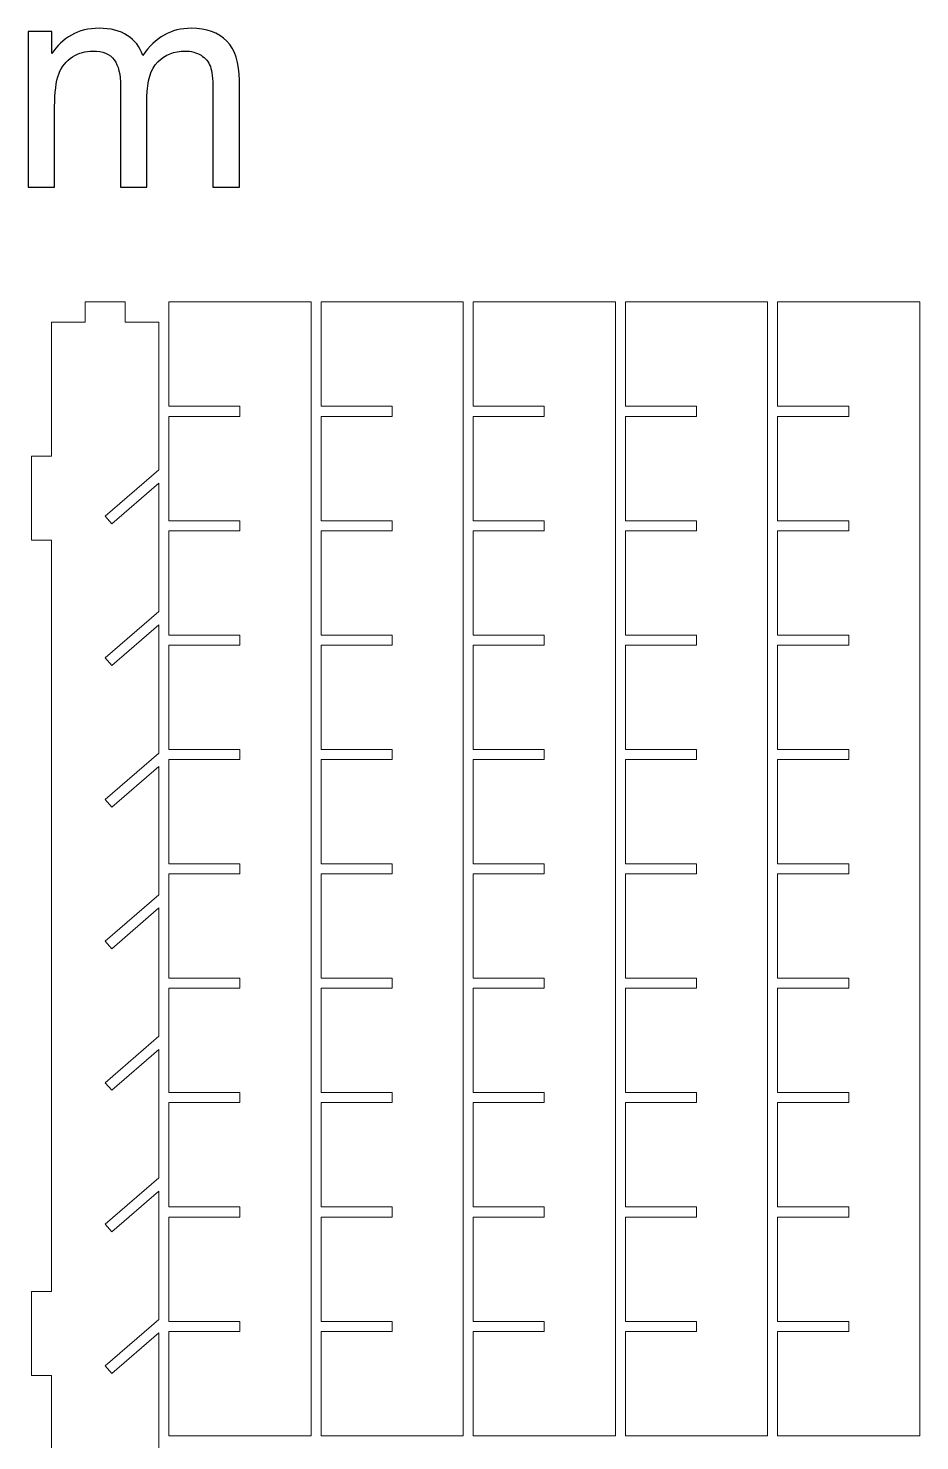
# Model space of a CAD drawing. Header units: millimetres. Extents: x -588 to 588, y -417 to 493.
# Drawn here: x 322 to 587.8, y -77.2 to 343.9 of the extents above; entities that cross this region are included whole.
import ezdxf

# ---------------------------------------------------------------- set-up
doc = ezdxf.new("R2010")
doc.units = ezdxf.units.MM
doc.header["$MEASUREMENT"] = 0
doc.layers.add('Camada 1', color=7, linetype='Continuous')

msp = doc.modelspace()

# ---------------------------------------------------------------- linework, layer by layer
at = {"layer": 'Camada 1', "color": 250}
msp.add_open_spline([(322.0455, 296.5329), (322.0455, 296.5329), (322.0455, 342.9332), (322.0455, 342.9332), (322.0455, 342.9332), (322.0455, 342.9332), (329.1084, 342.9332), (329.1084, 342.9332), (329.1084, 342.9332), (329.1084, 342.9332), (329.1084, 336.377), (329.1084, 336.377), (329.1084, 336.377), (330.5537, 338.6419), (332.4908, 340.4746), (334.9047, 341.8455), (334.9047, 341.8455), (337.3186, 343.2312), (340.0603, 343.9166), (343.1447, 343.9166), (343.1447, 343.9166), (346.5718, 343.9166), (349.388, 343.2014), (351.5784, 341.7859), (351.5784, 341.7859), (353.7688, 340.3554), (355.3184, 338.3736), (356.2125, 335.8107), (356.2125, 335.8107), (359.9078, 341.2196), (364.6909, 343.9166), (370.5915, 343.9166), (370.5915, 343.9166), (375.2107, 343.9166), (378.7719, 342.6501), (381.2454, 340.1021), (381.2454, 340.1021), (383.7338, 337.5541), (384.9854, 333.6353), (384.9854, 328.3456), (384.9854, 328.3456), (384.9854, 328.3456), (384.9854, 296.5329), (384.9854, 296.5329), (384.9854, 296.5329), (384.9854, 296.5329), (377.118, 296.5329), (377.118, 296.5329), (377.118, 296.5329), (377.118, 296.5329), (377.118, 325.738), (377.118, 325.738), (377.118, 325.738), (377.118, 328.8671), (376.8497, 331.132), (376.3431, 332.5177), (376.3431, 332.5177), (375.8365, 333.9035), (374.9127, 335.0061), (373.5567, 335.8555), (373.5567, 335.8555), (372.2157, 336.7048), (370.6362, 337.122), (368.8332, 337.122), (368.8332, 337.122), (365.5551, 337.122), (362.8432, 336.0343), (360.6826, 333.8737), (360.6826, 333.8737), (358.5221, 331.6982), (357.4492, 328.2264), (357.4492, 323.4582), (357.4492, 323.4582), (357.4492, 323.4582), (357.4492, 296.5329), (357.4492, 296.5329), (357.4492, 296.5329), (357.4492, 296.5329), (349.5817, 296.5329), (349.5817, 296.5329), (349.5817, 296.5329), (349.5817, 296.5329), (349.5817, 326.6469), (349.5817, 326.6469), (349.5817, 326.6469), (349.5817, 330.1336), (348.941, 332.7561), (347.6596, 334.4995), (347.6596, 334.4995), (346.3781, 336.2429), (344.2771, 337.122), (341.3715, 337.122), (341.3715, 337.122), (339.1662, 337.122), (337.1249, 336.5409), (335.2474, 335.3786), (335.2474, 335.3786), (333.3699, 334.2164), (332.014, 332.5177), (331.1647, 330.2677), (331.1647, 330.2677), (330.3302, 328.0327), (329.913, 324.7992), (329.913, 320.5824), (329.913, 320.5824), (329.913, 320.5824), (329.913, 296.5329), (329.913, 296.5329), (329.913, 296.5329), (329.913, 296.5329), (322.0455, 296.5329), (322.0455, 296.5329)], degree=3, knots=[0, 0, 0, 0, 0.03448276, 0.03448276, 0.03448276, 0.03448276, 0.06896552, 0.06896552, 0.06896552, 0.06896552, 0.10344828, 0.10344828, 0.10344828, 0.10344828, 0.13793103, 0.13793103, 0.13793103, 0.13793103, 0.17241379, 0.17241379, 0.17241379, 0.17241379, 0.20689655, 0.20689655, 0.20689655, 0.20689655, 0.24137931, 0.24137931, 0.24137931, 0.24137931, 0.27586207, 0.27586207, 0.27586207, 0.27586207, 0.31034483, 0.31034483, 0.31034483, 0.31034483, 0.34482759, 0.34482759, 0.34482759, 0.34482759, 0.37931034, 0.37931034, 0.37931034, 0.37931034, 0.4137931, 0.4137931, 0.4137931, 0.4137931, 0.44827586, 0.44827586, 0.44827586, 0.44827586, 0.48275862, 0.48275862, 0.48275862, 0.48275862, 0.51724138, 0.51724138, 0.51724138, 0.51724138, 0.55172414, 0.55172414, 0.55172414, 0.55172414, 0.5862069, 0.5862069, 0.5862069, 0.5862069, 0.62068966, 0.62068966, 0.62068966, 0.62068966, 0.65517241, 0.65517241, 0.65517241, 0.65517241, 0.68965517, 0.68965517, 0.68965517, 0.68965517, 0.72413793, 0.72413793, 0.72413793, 0.72413793, 0.75862069, 0.75862069, 0.75862069, 0.75862069, 0.79310345, 0.79310345, 0.79310345, 0.79310345, 0.82758621, 0.82758621, 0.82758621, 0.82758621, 0.86206897, 0.86206897, 0.86206897, 0.86206897, 0.89655172, 0.89655172, 0.89655172, 0.89655172, 0.93103448, 0.93103448, 0.93103448, 0.93103448, 1, 1, 1, 1], dxfattribs=at)
at = {"layer": 'Camada 1', "color": 250, "lineweight": 20}
for points, knots in [([(360.9846, -312.6941), (360.9846, -312.6941), (360.9846, -171.6936), (360.9846, -171.6936), (360.9846, -171.6936), (360.9846, -171.6936), (346.9663, -183.8282), (346.9663, -183.8282), (346.9663, -183.8282), (346.9663, -183.8282), (345.0029, -181.56), (345.0029, -181.56), (345.0029, -181.56), (345.0029, -181.56), (360.9846, -167.7257), (360.9846, -167.7257), (360.9846, -167.7257), (360.9846, -167.7257), (360.9846, -129.4714), (360.9846, -129.4714), (360.9846, -129.4714), (360.9846, -129.4714), (346.9663, -141.606), (346.9663, -141.606), (346.9663, -141.606), (346.9663, -141.606), (345.0029, -139.3378), (345.0029, -139.3378), (345.0029, -139.3378), (345.0029, -139.3378), (360.9846, -125.5035), (360.9846, -125.5035), (360.9846, -125.5035), (360.9846, -125.5035), (360.9846, -87.2491), (360.9846, -87.2491), (360.9846, -87.2491), (360.9846, -87.2491), (346.9663, -99.3838), (346.9663, -99.3838), (346.9663, -99.3838), (346.9663, -99.3838), (345.0029, -97.1155), (345.0029, -97.1155), (345.0029, -97.1155), (345.0029, -97.1155), (360.9846, -83.2813), (360.9846, -83.2813), (360.9846, -83.2813), (360.9846, -83.2813), (360.9846, -45.0269), (360.9846, -45.0269), (360.9846, -45.0269), (360.9846, -45.0269), (346.9663, -57.1615), (346.9663, -57.1615), (346.9663, -57.1615), (346.9663, -57.1615), (345.0029, -54.8933), (345.0029, -54.8933), (345.0029, -54.8933), (345.0029, -54.8933), (360.9846, -41.0591), (360.9846, -41.0591), (360.9846, -41.0591), (360.9846, -41.0591), (360.9846, -2.8047), (360.9846, -2.8047), (360.9846, -2.8047), (360.9846, -2.8047), (346.9663, -14.9393), (346.9663, -14.9393), (346.9663, -14.9393), (346.9663, -14.9393), (345.0029, -12.6711), (345.0029, -12.6711), (345.0029, -12.6711), (345.0029, -12.6711), (360.9846, 1.1631), (360.9846, 1.1631), (360.9846, 1.1631), (360.9846, 1.1631), (360.9846, 39.4175), (360.9846, 39.4175), (360.9846, 39.4175), (360.9846, 39.4175), (346.9663, 27.2829), (346.9663, 27.2829), (346.9663, 27.2829), (346.9663, 27.2829), (345.0029, 29.5511), (345.0029, 29.5511), (345.0029, 29.5511), (345.0029, 29.5511), (360.9846, 43.3854), (360.9846, 43.3854), (360.9846, 43.3854), (360.9846, 43.3854), (360.9846, 81.6397), (360.9846, 81.6397), (360.9846, 81.6397), (360.9846, 81.6397), (346.9663, 69.5051), (346.9663, 69.5051), (346.9663, 69.5051), (346.9663, 69.5051), (345.0029, 71.7733), (345.0029, 71.7733), (345.0029, 71.7733), (345.0029, 71.7733), (360.9846, 85.6076), (360.9846, 85.6076), (360.9846, 85.6076), (360.9846, 85.6076), (360.9846, 123.862), (360.9846, 123.862), (360.9846, 123.862), (360.9846, 123.862), (346.9663, 111.7273), (346.9663, 111.7273), (346.9663, 111.7273), (346.9663, 111.7273), (345.0029, 113.9956), (345.0029, 113.9956), (345.0029, 113.9956), (345.0029, 113.9956), (360.9846, 127.8298), (360.9846, 127.8298), (360.9846, 127.8298), (360.9846, 127.8298), (360.9846, 166.0842), (360.9846, 166.0842), (360.9846, 166.0842), (360.9846, 166.0842), (346.9663, 153.9496), (346.9663, 153.9496), (346.9663, 153.9496), (346.9663, 153.9496), (345.0029, 156.2178), (345.0029, 156.2178), (345.0029, 156.2178), (345.0029, 156.2178), (360.9846, 170.052), (360.9846, 170.052), (360.9846, 170.052), (360.9846, 170.052), (360.9846, 208.3064), (360.9846, 208.3064), (360.9846, 208.3064), (360.9846, 208.3064), (346.9663, 196.1718), (346.9663, 196.1718), (346.9663, 196.1718), (346.9663, 196.1718), (345.0029, 198.44), (345.0029, 198.44), (345.0029, 198.44), (345.0029, 198.44), (360.9846, 212.2743), (360.9846, 212.2743), (360.9846, 212.2743), (360.9846, 212.2743), (360.9846, 256.3059), (360.9846, 256.3059), (360.9846, 256.3059), (360.9846, 256.3059), (350.9846, 256.3059), (350.9846, 256.3059), (350.9846, 256.3059), (350.9846, 256.3059), (350.9846, 262.3059), (350.9846, 262.3059), (350.9846, 262.3059), (350.9846, 262.3059), (338.9846, 262.3059), (338.9846, 262.3059), (338.9846, 262.3059), (338.9846, 262.3059), (338.9846, 256.3059), (338.9846, 256.3059), (338.9846, 256.3059), (338.9846, 256.3059), (328.9846, 256.3059), (328.9846, 256.3059), (328.9846, 256.3059), (328.9846, 256.3059), (328.9846, 216.3059), (328.9846, 216.3059), (328.9846, 216.3059), (328.9846, 216.3059), (322.9846, 216.3059), (322.9846, 216.3059), (322.9846, 216.3059), (322.9846, 216.3059), (322.9846, 191.3059), (322.9846, 191.3059), (322.9846, 191.3059), (322.9846, 191.3059), (328.9846, 191.3059), (328.9846, 191.3059), (328.9846, 191.3059), (328.9846, 191.3059), (328.9846, -32.6941), (328.9846, -32.6941), (328.9846, -32.6941), (328.9846, -32.6941), (322.9846, -32.6941), (322.9846, -32.6941), (322.9846, -32.6941), (322.9846, -32.6941), (322.9846, -57.6941), (322.9846, -57.6941), (322.9846, -57.6941), (322.9846, -57.6941), (328.9846, -57.6941), (328.9846, -57.6941), (328.9846, -57.6941), (328.9846, -57.6941), (328.9846, -281.6941), (328.9846, -281.6941), (328.9846, -281.6941), (328.9846, -281.6941), (322.9846, -281.6941), (322.9846, -281.6941), (322.9846, -281.6941), (322.9846, -281.6941), (322.9846, -306.6941), (322.9846, -306.6941), (322.9846, -306.6941), (322.9846, -306.6941), (328.9846, -306.6941), (328.9846, -306.6941), (328.9846, -306.6941), (328.9846, -306.6941), (328.9846, -346.6941), (328.9846, -346.6941), (328.9846, -346.6941), (328.9846, -346.6941), (338.9846, -346.6941), (338.9846, -346.6941), (338.9846, -346.6941), (338.9846, -346.6941), (338.9846, -352.6941), (338.9846, -352.6941), (338.9846, -352.6941), (338.9846, -352.6941), (350.9846, -352.6941), (350.9846, -352.6941), (350.9846, -352.6941), (350.9846, -352.6941), (350.9846, -346.6941), (350.9846, -346.6941), (350.9846, -346.6941), (350.9846, -346.6941), (362.9846, -346.6941), (362.9846, -346.6941), (362.9846, -346.6941), (362.9846, -346.6941), (362.9846, -312.6941), (362.9846, -312.6941), (362.9846, -312.6941), (362.9846, -312.6941), (360.9846, -312.6941), (360.9846, -312.6941)], [0, 0, 0, 0, 0.01492537, 0.01492537, 0.01492537, 0.01492537, 0.02985075, 0.02985075, 0.02985075, 0.02985075, 0.04477612, 0.04477612, 0.04477612, 0.04477612, 0.05970149, 0.05970149, 0.05970149, 0.05970149, 0.07462687, 0.07462687, 0.07462687, 0.07462687, 0.08955224, 0.08955224, 0.08955224, 0.08955224, 0.10447761, 0.10447761, 0.10447761, 0.10447761, 0.11940299, 0.11940299, 0.11940299, 0.11940299, 0.13432836, 0.13432836, 0.13432836, 0.13432836, 0.14925373, 0.14925373, 0.14925373, 0.14925373, 0.1641791, 0.1641791, 0.1641791, 0.1641791, 0.17910448, 0.17910448, 0.17910448, 0.17910448, 0.19402985, 0.19402985, 0.19402985, 0.19402985, 0.20895522, 0.20895522, 0.20895522, 0.20895522, 0.2238806, 0.2238806, 0.2238806, 0.2238806, 0.23880597, 0.23880597, 0.23880597, 0.23880597, 0.25373134, 0.25373134, 0.25373134, 0.25373134, 0.26865672, 0.26865672, 0.26865672, 0.26865672, 0.28358209, 0.28358209, 0.28358209, 0.28358209, 0.29850746, 0.29850746, 0.29850746, 0.29850746, 0.31343284, 0.31343284, 0.31343284, 0.31343284, 0.32835821, 0.32835821, 0.32835821, 0.32835821, 0.34328358, 0.34328358, 0.34328358, 0.34328358, 0.35820896, 0.35820896, 0.35820896, 0.35820896, 0.37313433, 0.37313433, 0.37313433, 0.37313433, 0.3880597, 0.3880597, 0.3880597, 0.3880597, 0.40298507, 0.40298507, 0.40298507, 0.40298507, 0.41791045, 0.41791045, 0.41791045, 0.41791045, 0.43283582, 0.43283582, 0.43283582, 0.43283582, 0.44776119, 0.44776119, 0.44776119, 0.44776119, 0.46268657, 0.46268657, 0.46268657, 0.46268657, 0.47761194, 0.47761194, 0.47761194, 0.47761194, 0.49253731, 0.49253731, 0.49253731, 0.49253731, 0.50746269, 0.50746269, 0.50746269, 0.50746269, 0.52238806, 0.52238806, 0.52238806, 0.52238806, 0.53731343, 0.53731343, 0.53731343, 0.53731343, 0.55223881, 0.55223881, 0.55223881, 0.55223881, 0.56716418, 0.56716418, 0.56716418, 0.56716418, 0.58208955, 0.58208955, 0.58208955, 0.58208955, 0.59701493, 0.59701493, 0.59701493, 0.59701493, 0.6119403, 0.6119403, 0.6119403, 0.6119403, 0.62686567, 0.62686567, 0.62686567, 0.62686567, 0.64179104, 0.64179104, 0.64179104, 0.64179104, 0.65671642, 0.65671642, 0.65671642, 0.65671642, 0.67164179, 0.67164179, 0.67164179, 0.67164179, 0.68656716, 0.68656716, 0.68656716, 0.68656716, 0.70149254, 0.70149254, 0.70149254, 0.70149254, 0.71641791, 0.71641791, 0.71641791, 0.71641791, 0.73134328, 0.73134328, 0.73134328, 0.73134328, 0.74626866, 0.74626866, 0.74626866, 0.74626866, 0.76119403, 0.76119403, 0.76119403, 0.76119403, 0.7761194, 0.7761194, 0.7761194, 0.7761194, 0.79104478, 0.79104478, 0.79104478, 0.79104478, 0.80597015, 0.80597015, 0.80597015, 0.80597015, 0.82089552, 0.82089552, 0.82089552, 0.82089552, 0.8358209, 0.8358209, 0.8358209, 0.8358209, 0.85074627, 0.85074627, 0.85074627, 0.85074627, 0.86567164, 0.86567164, 0.86567164, 0.86567164, 0.88059701, 0.88059701, 0.88059701, 0.88059701, 0.89552239, 0.89552239, 0.89552239, 0.89552239, 0.91044776, 0.91044776, 0.91044776, 0.91044776, 0.92537313, 0.92537313, 0.92537313, 0.92537313, 0.94029851, 0.94029851, 0.94029851, 0.94029851, 0.95522388, 0.95522388, 0.95522388, 0.95522388, 0.97014925, 0.97014925, 0.97014925, 0.97014925, 1, 1, 1, 1]), ([(363.9846, 57.7059), (363.9846, 57.7059), (363.9846, 26.606), (363.9846, 26.606), (363.9846, 26.606), (363.9846, 26.606), (385.1706, 26.6059), (385.1706, 26.6059), (385.1706, 26.6059), (385.1706, 26.6059), (385.1706, 23.6059), (385.1706, 23.6059), (385.1706, 23.6059), (385.1706, 23.6059), (363.9845, 23.6059), (363.9845, 23.6059), (363.9845, 23.6059), (363.9845, 23.6059), (363.9845, -7.4941), (363.9845, -7.4941), (363.9845, -7.4941), (363.9845, -7.4941), (385.1706, -7.4941), (385.1706, -7.4941), (385.1706, -7.4941), (385.1706, -7.4941), (385.1706, -10.4941), (385.1706, -10.4941), (385.1706, -10.4941), (385.1706, -10.4941), (363.9846, -10.4941), (363.9846, -10.4941), (363.9846, -10.4941), (363.9846, -10.4941), (363.9846, -41.5941), (363.9846, -41.5941), (363.9846, -41.5941), (363.9846, -41.5941), (385.1706, -41.5941), (385.1706, -41.5941), (385.1706, -41.5941), (385.1706, -41.5941), (385.1705, -44.5941), (385.1705, -44.5941), (385.1705, -44.5941), (385.1705, -44.5941), (363.9845, -44.594), (363.9845, -44.594), (363.9845, -44.594), (363.9845, -44.594), (363.9845, -75.694), (363.9845, -75.694), (363.9845, -75.694), (363.9845, -75.694), (406.3566, -75.6941), (406.3566, -75.6941), (406.3566, -75.6941), (406.3566, -75.6941), (406.3566, 262.3059), (406.3566, 262.3059), (406.3566, 262.3059), (406.3566, 262.3059), (363.9846, 262.3059), (363.9846, 262.3059), (363.9846, 262.3059), (363.9846, 262.3059), (363.9846, 231.2059), (363.9846, 231.2059), (363.9846, 231.2059), (363.9846, 231.2059), (385.1706, 231.2059), (385.1706, 231.2059), (385.1706, 231.2059), (385.1706, 231.2059), (385.1706, 228.2059), (385.1706, 228.2059), (385.1706, 228.2059), (385.1706, 228.2059), (363.9846, 228.2059), (363.9846, 228.2059), (363.9846, 228.2059), (363.9846, 228.2059), (363.9846, 197.1059), (363.9846, 197.1059), (363.9846, 197.1059), (363.9846, 197.1059), (385.1706, 197.1059), (385.1706, 197.1059), (385.1706, 197.1059), (385.1706, 197.1059), (385.1706, 194.1059), (385.1706, 194.1059), (385.1706, 194.1059), (385.1706, 194.1059), (363.9846, 194.1059), (363.9846, 194.1059), (363.9846, 194.1059), (363.9846, 194.1059), (363.9846, 163.0059), (363.9846, 163.0059), (363.9846, 163.0059), (363.9846, 163.0059), (385.1706, 163.0059), (385.1706, 163.0059), (385.1706, 163.0059), (385.1706, 163.0059), (385.1706, 160.006), (385.1706, 160.006), (385.1706, 160.006), (385.1706, 160.006), (363.9845, 160.006), (363.9845, 160.006), (363.9845, 160.006), (363.9845, 160.006), (363.9846, 128.9059), (363.9846, 128.9059), (363.9846, 128.9059), (363.9846, 128.9059), (385.1706, 128.906), (385.1706, 128.906), (385.1706, 128.906), (385.1706, 128.906), (385.1706, 125.9059), (385.1706, 125.9059), (385.1706, 125.9059), (385.1706, 125.9059), (363.9845, 125.9059), (363.9845, 125.9059), (363.9845, 125.9059), (363.9845, 125.9059), (363.9845, 94.8059), (363.9845, 94.8059), (363.9845, 94.8059), (363.9845, 94.8059), (385.1706, 94.8059), (385.1706, 94.8059), (385.1706, 94.8059), (385.1706, 94.8059), (385.1706, 91.806), (385.1706, 91.806), (385.1706, 91.806), (385.1706, 91.806), (363.9845, 91.806), (363.9845, 91.806), (363.9845, 91.806), (363.9845, 91.806), (363.9845, 60.706), (363.9845, 60.706), (363.9845, 60.706), (363.9845, 60.706), (385.1706, 60.706), (385.1706, 60.706), (385.1706, 60.706), (385.1706, 60.706), (385.1706, 57.7059), (385.1706, 57.7059), (385.1706, 57.7059), (385.1706, 57.7059), (363.9846, 57.7059), (363.9846, 57.7059)], [0, 0, 0, 0, 0.02439024, 0.02439024, 0.02439024, 0.02439024, 0.04878049, 0.04878049, 0.04878049, 0.04878049, 0.07317073, 0.07317073, 0.07317073, 0.07317073, 0.09756098, 0.09756098, 0.09756098, 0.09756098, 0.12195122, 0.12195122, 0.12195122, 0.12195122, 0.14634146, 0.14634146, 0.14634146, 0.14634146, 0.17073171, 0.17073171, 0.17073171, 0.17073171, 0.19512195, 0.19512195, 0.19512195, 0.19512195, 0.2195122, 0.2195122, 0.2195122, 0.2195122, 0.24390244, 0.24390244, 0.24390244, 0.24390244, 0.26829268, 0.26829268, 0.26829268, 0.26829268, 0.29268293, 0.29268293, 0.29268293, 0.29268293, 0.31707317, 0.31707317, 0.31707317, 0.31707317, 0.34146341, 0.34146341, 0.34146341, 0.34146341, 0.36585366, 0.36585366, 0.36585366, 0.36585366, 0.3902439, 0.3902439, 0.3902439, 0.3902439, 0.41463415, 0.41463415, 0.41463415, 0.41463415, 0.43902439, 0.43902439, 0.43902439, 0.43902439, 0.46341463, 0.46341463, 0.46341463, 0.46341463, 0.48780488, 0.48780488, 0.48780488, 0.48780488, 0.51219512, 0.51219512, 0.51219512, 0.51219512, 0.53658537, 0.53658537, 0.53658537, 0.53658537, 0.56097561, 0.56097561, 0.56097561, 0.56097561, 0.58536585, 0.58536585, 0.58536585, 0.58536585, 0.6097561, 0.6097561, 0.6097561, 0.6097561, 0.63414634, 0.63414634, 0.63414634, 0.63414634, 0.65853659, 0.65853659, 0.65853659, 0.65853659, 0.68292683, 0.68292683, 0.68292683, 0.68292683, 0.70731707, 0.70731707, 0.70731707, 0.70731707, 0.73170732, 0.73170732, 0.73170732, 0.73170732, 0.75609756, 0.75609756, 0.75609756, 0.75609756, 0.7804878, 0.7804878, 0.7804878, 0.7804878, 0.80487805, 0.80487805, 0.80487805, 0.80487805, 0.82926829, 0.82926829, 0.82926829, 0.82926829, 0.85365854, 0.85365854, 0.85365854, 0.85365854, 0.87804878, 0.87804878, 0.87804878, 0.87804878, 0.90243902, 0.90243902, 0.90243902, 0.90243902, 0.92682927, 0.92682927, 0.92682927, 0.92682927, 0.95121951, 0.95121951, 0.95121951, 0.95121951, 1, 1, 1, 1]), ([(409.3566, 57.7059), (409.3566, 57.7059), (409.3566, 26.606), (409.3566, 26.606), (409.3566, 26.606), (409.3566, 26.606), (430.5426, 26.6059), (430.5426, 26.6059), (430.5426, 26.6059), (430.5426, 26.6059), (430.5426, 23.6059), (430.5426, 23.6059), (430.5426, 23.6059), (430.5426, 23.6059), (409.3565, 23.6059), (409.3565, 23.6059), (409.3565, 23.6059), (409.3565, 23.6059), (409.3565, -7.4941), (409.3565, -7.4941), (409.3565, -7.4941), (409.3565, -7.4941), (430.5426, -7.4941), (430.5426, -7.4941), (430.5426, -7.4941), (430.5426, -7.4941), (430.5426, -10.4941), (430.5426, -10.4941), (430.5426, -10.4941), (430.5426, -10.4941), (409.3566, -10.4941), (409.3566, -10.4941), (409.3566, -10.4941), (409.3566, -10.4941), (409.3566, -41.5941), (409.3566, -41.5941), (409.3566, -41.5941), (409.3566, -41.5941), (430.5426, -41.5941), (430.5426, -41.5941), (430.5426, -41.5941), (430.5426, -41.5941), (430.5425, -44.5941), (430.5425, -44.5941), (430.5425, -44.5941), (430.5425, -44.5941), (409.3565, -44.594), (409.3565, -44.594), (409.3565, -44.594), (409.3565, -44.594), (409.3565, -75.694), (409.3565, -75.694), (409.3565, -75.694), (409.3565, -75.694), (451.7286, -75.6941), (451.7286, -75.6941), (451.7286, -75.6941), (451.7286, -75.6941), (451.7286, 262.3059), (451.7286, 262.3059), (451.7286, 262.3059), (451.7286, 262.3059), (409.3566, 262.3059), (409.3566, 262.3059), (409.3566, 262.3059), (409.3566, 262.3059), (409.3566, 231.2059), (409.3566, 231.2059), (409.3566, 231.2059), (409.3566, 231.2059), (430.5426, 231.2059), (430.5426, 231.2059), (430.5426, 231.2059), (430.5426, 231.2059), (430.5426, 228.2059), (430.5426, 228.2059), (430.5426, 228.2059), (430.5426, 228.2059), (409.3566, 228.2059), (409.3566, 228.2059), (409.3566, 228.2059), (409.3566, 228.2059), (409.3566, 197.1059), (409.3566, 197.1059), (409.3566, 197.1059), (409.3566, 197.1059), (430.5426, 197.1059), (430.5426, 197.1059), (430.5426, 197.1059), (430.5426, 197.1059), (430.5426, 194.1059), (430.5426, 194.1059), (430.5426, 194.1059), (430.5426, 194.1059), (409.3566, 194.1059), (409.3566, 194.1059), (409.3566, 194.1059), (409.3566, 194.1059), (409.3566, 163.0059), (409.3566, 163.0059), (409.3566, 163.0059), (409.3566, 163.0059), (430.5426, 163.0059), (430.5426, 163.0059), (430.5426, 163.0059), (430.5426, 163.0059), (430.5426, 160.006), (430.5426, 160.006), (430.5426, 160.006), (430.5426, 160.006), (409.3565, 160.006), (409.3565, 160.006), (409.3565, 160.006), (409.3565, 160.006), (409.3566, 128.9059), (409.3566, 128.9059), (409.3566, 128.9059), (409.3566, 128.9059), (430.5426, 128.906), (430.5426, 128.906), (430.5426, 128.906), (430.5426, 128.906), (430.5426, 125.9059), (430.5426, 125.9059), (430.5426, 125.9059), (430.5426, 125.9059), (409.3565, 125.9059), (409.3565, 125.9059), (409.3565, 125.9059), (409.3565, 125.9059), (409.3565, 94.8059), (409.3565, 94.8059), (409.3565, 94.8059), (409.3565, 94.8059), (430.5426, 94.8059), (430.5426, 94.8059), (430.5426, 94.8059), (430.5426, 94.8059), (430.5426, 91.806), (430.5426, 91.806), (430.5426, 91.806), (430.5426, 91.806), (409.3565, 91.806), (409.3565, 91.806), (409.3565, 91.806), (409.3565, 91.806), (409.3565, 60.706), (409.3565, 60.706), (409.3565, 60.706), (409.3565, 60.706), (430.5426, 60.706), (430.5426, 60.706), (430.5426, 60.706), (430.5426, 60.706), (430.5426, 57.7059), (430.5426, 57.7059), (430.5426, 57.7059), (430.5426, 57.7059), (409.3566, 57.7059), (409.3566, 57.7059)], [0, 0, 0, 0, 0.02439024, 0.02439024, 0.02439024, 0.02439024, 0.04878049, 0.04878049, 0.04878049, 0.04878049, 0.07317073, 0.07317073, 0.07317073, 0.07317073, 0.09756098, 0.09756098, 0.09756098, 0.09756098, 0.12195122, 0.12195122, 0.12195122, 0.12195122, 0.14634146, 0.14634146, 0.14634146, 0.14634146, 0.17073171, 0.17073171, 0.17073171, 0.17073171, 0.19512195, 0.19512195, 0.19512195, 0.19512195, 0.2195122, 0.2195122, 0.2195122, 0.2195122, 0.24390244, 0.24390244, 0.24390244, 0.24390244, 0.26829268, 0.26829268, 0.26829268, 0.26829268, 0.29268293, 0.29268293, 0.29268293, 0.29268293, 0.31707317, 0.31707317, 0.31707317, 0.31707317, 0.34146341, 0.34146341, 0.34146341, 0.34146341, 0.36585366, 0.36585366, 0.36585366, 0.36585366, 0.3902439, 0.3902439, 0.3902439, 0.3902439, 0.41463415, 0.41463415, 0.41463415, 0.41463415, 0.43902439, 0.43902439, 0.43902439, 0.43902439, 0.46341463, 0.46341463, 0.46341463, 0.46341463, 0.48780488, 0.48780488, 0.48780488, 0.48780488, 0.51219512, 0.51219512, 0.51219512, 0.51219512, 0.53658537, 0.53658537, 0.53658537, 0.53658537, 0.56097561, 0.56097561, 0.56097561, 0.56097561, 0.58536585, 0.58536585, 0.58536585, 0.58536585, 0.6097561, 0.6097561, 0.6097561, 0.6097561, 0.63414634, 0.63414634, 0.63414634, 0.63414634, 0.65853659, 0.65853659, 0.65853659, 0.65853659, 0.68292683, 0.68292683, 0.68292683, 0.68292683, 0.70731707, 0.70731707, 0.70731707, 0.70731707, 0.73170732, 0.73170732, 0.73170732, 0.73170732, 0.75609756, 0.75609756, 0.75609756, 0.75609756, 0.7804878, 0.7804878, 0.7804878, 0.7804878, 0.80487805, 0.80487805, 0.80487805, 0.80487805, 0.82926829, 0.82926829, 0.82926829, 0.82926829, 0.85365854, 0.85365854, 0.85365854, 0.85365854, 0.87804878, 0.87804878, 0.87804878, 0.87804878, 0.90243902, 0.90243902, 0.90243902, 0.90243902, 0.92682927, 0.92682927, 0.92682927, 0.92682927, 0.95121951, 0.95121951, 0.95121951, 0.95121951, 1, 1, 1, 1]), ([(454.7286, 57.7059), (454.7286, 57.7059), (454.7286, 26.606), (454.7286, 26.606), (454.7286, 26.606), (454.7286, 26.606), (475.9146, 26.6059), (475.9146, 26.6059), (475.9146, 26.6059), (475.9146, 26.6059), (475.9146, 23.6059), (475.9146, 23.6059), (475.9146, 23.6059), (475.9146, 23.6059), (454.7285, 23.6059), (454.7285, 23.6059), (454.7285, 23.6059), (454.7285, 23.6059), (454.7285, -7.4941), (454.7285, -7.4941), (454.7285, -7.4941), (454.7285, -7.4941), (475.9146, -7.4941), (475.9146, -7.4941), (475.9146, -7.4941), (475.9146, -7.4941), (475.9146, -10.4941), (475.9146, -10.4941), (475.9146, -10.4941), (475.9146, -10.4941), (454.7286, -10.4941), (454.7286, -10.4941), (454.7286, -10.4941), (454.7286, -10.4941), (454.7286, -41.5941), (454.7286, -41.5941), (454.7286, -41.5941), (454.7286, -41.5941), (475.9146, -41.5941), (475.9146, -41.5941), (475.9146, -41.5941), (475.9146, -41.5941), (475.9145, -44.5941), (475.9145, -44.5941), (475.9145, -44.5941), (475.9145, -44.5941), (454.7285, -44.594), (454.7285, -44.594), (454.7285, -44.594), (454.7285, -44.594), (454.7285, -75.694), (454.7285, -75.694), (454.7285, -75.694), (454.7285, -75.694), (497.1006, -75.6941), (497.1006, -75.6941), (497.1006, -75.6941), (497.1006, -75.6941), (497.1006, 262.3059), (497.1006, 262.3059), (497.1006, 262.3059), (497.1006, 262.3059), (454.7286, 262.3059), (454.7286, 262.3059), (454.7286, 262.3059), (454.7286, 262.3059), (454.7286, 231.2059), (454.7286, 231.2059), (454.7286, 231.2059), (454.7286, 231.2059), (475.9146, 231.2059), (475.9146, 231.2059), (475.9146, 231.2059), (475.9146, 231.2059), (475.9146, 228.2059), (475.9146, 228.2059), (475.9146, 228.2059), (475.9146, 228.2059), (454.7286, 228.2059), (454.7286, 228.2059), (454.7286, 228.2059), (454.7286, 228.2059), (454.7286, 197.1059), (454.7286, 197.1059), (454.7286, 197.1059), (454.7286, 197.1059), (475.9146, 197.1059), (475.9146, 197.1059), (475.9146, 197.1059), (475.9146, 197.1059), (475.9146, 194.1059), (475.9146, 194.1059), (475.9146, 194.1059), (475.9146, 194.1059), (454.7286, 194.1059), (454.7286, 194.1059), (454.7286, 194.1059), (454.7286, 194.1059), (454.7286, 163.0059), (454.7286, 163.0059), (454.7286, 163.0059), (454.7286, 163.0059), (475.9146, 163.0059), (475.9146, 163.0059), (475.9146, 163.0059), (475.9146, 163.0059), (475.9146, 160.006), (475.9146, 160.006), (475.9146, 160.006), (475.9146, 160.006), (454.7285, 160.006), (454.7285, 160.006), (454.7285, 160.006), (454.7285, 160.006), (454.7286, 128.9059), (454.7286, 128.9059), (454.7286, 128.9059), (454.7286, 128.9059), (475.9146, 128.906), (475.9146, 128.906), (475.9146, 128.906), (475.9146, 128.906), (475.9146, 125.9059), (475.9146, 125.9059), (475.9146, 125.9059), (475.9146, 125.9059), (454.7285, 125.9059), (454.7285, 125.9059), (454.7285, 125.9059), (454.7285, 125.9059), (454.7285, 94.8059), (454.7285, 94.8059), (454.7285, 94.8059), (454.7285, 94.8059), (475.9146, 94.8059), (475.9146, 94.8059), (475.9146, 94.8059), (475.9146, 94.8059), (475.9146, 91.806), (475.9146, 91.806), (475.9146, 91.806), (475.9146, 91.806), (454.7285, 91.806), (454.7285, 91.806), (454.7285, 91.806), (454.7285, 91.806), (454.7285, 60.706), (454.7285, 60.706), (454.7285, 60.706), (454.7285, 60.706), (475.9146, 60.706), (475.9146, 60.706), (475.9146, 60.706), (475.9146, 60.706), (475.9146, 57.7059), (475.9146, 57.7059), (475.9146, 57.7059), (475.9146, 57.7059), (454.7286, 57.7059), (454.7286, 57.7059)], [0, 0, 0, 0, 0.02439024, 0.02439024, 0.02439024, 0.02439024, 0.04878049, 0.04878049, 0.04878049, 0.04878049, 0.07317073, 0.07317073, 0.07317073, 0.07317073, 0.09756098, 0.09756098, 0.09756098, 0.09756098, 0.12195122, 0.12195122, 0.12195122, 0.12195122, 0.14634146, 0.14634146, 0.14634146, 0.14634146, 0.17073171, 0.17073171, 0.17073171, 0.17073171, 0.19512195, 0.19512195, 0.19512195, 0.19512195, 0.2195122, 0.2195122, 0.2195122, 0.2195122, 0.24390244, 0.24390244, 0.24390244, 0.24390244, 0.26829268, 0.26829268, 0.26829268, 0.26829268, 0.29268293, 0.29268293, 0.29268293, 0.29268293, 0.31707317, 0.31707317, 0.31707317, 0.31707317, 0.34146341, 0.34146341, 0.34146341, 0.34146341, 0.36585366, 0.36585366, 0.36585366, 0.36585366, 0.3902439, 0.3902439, 0.3902439, 0.3902439, 0.41463415, 0.41463415, 0.41463415, 0.41463415, 0.43902439, 0.43902439, 0.43902439, 0.43902439, 0.46341463, 0.46341463, 0.46341463, 0.46341463, 0.48780488, 0.48780488, 0.48780488, 0.48780488, 0.51219512, 0.51219512, 0.51219512, 0.51219512, 0.53658537, 0.53658537, 0.53658537, 0.53658537, 0.56097561, 0.56097561, 0.56097561, 0.56097561, 0.58536585, 0.58536585, 0.58536585, 0.58536585, 0.6097561, 0.6097561, 0.6097561, 0.6097561, 0.63414634, 0.63414634, 0.63414634, 0.63414634, 0.65853659, 0.65853659, 0.65853659, 0.65853659, 0.68292683, 0.68292683, 0.68292683, 0.68292683, 0.70731707, 0.70731707, 0.70731707, 0.70731707, 0.73170732, 0.73170732, 0.73170732, 0.73170732, 0.75609756, 0.75609756, 0.75609756, 0.75609756, 0.7804878, 0.7804878, 0.7804878, 0.7804878, 0.80487805, 0.80487805, 0.80487805, 0.80487805, 0.82926829, 0.82926829, 0.82926829, 0.82926829, 0.85365854, 0.85365854, 0.85365854, 0.85365854, 0.87804878, 0.87804878, 0.87804878, 0.87804878, 0.90243902, 0.90243902, 0.90243902, 0.90243902, 0.92682927, 0.92682927, 0.92682927, 0.92682927, 0.95121951, 0.95121951, 0.95121951, 0.95121951, 1, 1, 1, 1]), ([(500.1006, 57.7059), (500.1006, 57.7059), (500.1006, 26.606), (500.1006, 26.606), (500.1006, 26.606), (500.1006, 26.606), (521.2866, 26.6059), (521.2866, 26.6059), (521.2866, 26.6059), (521.2866, 26.6059), (521.2866, 23.6059), (521.2866, 23.6059), (521.2866, 23.6059), (521.2866, 23.6059), (500.1005, 23.6059), (500.1005, 23.6059), (500.1005, 23.6059), (500.1005, 23.6059), (500.1005, -7.4941), (500.1005, -7.4941), (500.1005, -7.4941), (500.1005, -7.4941), (521.2866, -7.4941), (521.2866, -7.4941), (521.2866, -7.4941), (521.2866, -7.4941), (521.2866, -10.4941), (521.2866, -10.4941), (521.2866, -10.4941), (521.2866, -10.4941), (500.1006, -10.4941), (500.1006, -10.4941), (500.1006, -10.4941), (500.1006, -10.4941), (500.1006, -41.5941), (500.1006, -41.5941), (500.1006, -41.5941), (500.1006, -41.5941), (521.2866, -41.5941), (521.2866, -41.5941), (521.2866, -41.5941), (521.2866, -41.5941), (521.2865, -44.5941), (521.2865, -44.5941), (521.2865, -44.5941), (521.2865, -44.5941), (500.1005, -44.594), (500.1005, -44.594), (500.1005, -44.594), (500.1005, -44.594), (500.1005, -75.694), (500.1005, -75.694), (500.1005, -75.694), (500.1005, -75.694), (542.4726, -75.6941), (542.4726, -75.6941), (542.4726, -75.6941), (542.4726, -75.6941), (542.4726, 262.3059), (542.4726, 262.3059), (542.4726, 262.3059), (542.4726, 262.3059), (500.1006, 262.3059), (500.1006, 262.3059), (500.1006, 262.3059), (500.1006, 262.3059), (500.1006, 231.2059), (500.1006, 231.2059), (500.1006, 231.2059), (500.1006, 231.2059), (521.2866, 231.2059), (521.2866, 231.2059), (521.2866, 231.2059), (521.2866, 231.2059), (521.2866, 228.2059), (521.2866, 228.2059), (521.2866, 228.2059), (521.2866, 228.2059), (500.1006, 228.2059), (500.1006, 228.2059), (500.1006, 228.2059), (500.1006, 228.2059), (500.1006, 197.1059), (500.1006, 197.1059), (500.1006, 197.1059), (500.1006, 197.1059), (521.2866, 197.1059), (521.2866, 197.1059), (521.2866, 197.1059), (521.2866, 197.1059), (521.2866, 194.1059), (521.2866, 194.1059), (521.2866, 194.1059), (521.2866, 194.1059), (500.1006, 194.1059), (500.1006, 194.1059), (500.1006, 194.1059), (500.1006, 194.1059), (500.1006, 163.0059), (500.1006, 163.0059), (500.1006, 163.0059), (500.1006, 163.0059), (521.2866, 163.0059), (521.2866, 163.0059), (521.2866, 163.0059), (521.2866, 163.0059), (521.2866, 160.006), (521.2866, 160.006), (521.2866, 160.006), (521.2866, 160.006), (500.1005, 160.006), (500.1005, 160.006), (500.1005, 160.006), (500.1005, 160.006), (500.1006, 128.9059), (500.1006, 128.9059), (500.1006, 128.9059), (500.1006, 128.9059), (521.2866, 128.906), (521.2866, 128.906), (521.2866, 128.906), (521.2866, 128.906), (521.2866, 125.9059), (521.2866, 125.9059), (521.2866, 125.9059), (521.2866, 125.9059), (500.1005, 125.9059), (500.1005, 125.9059), (500.1005, 125.9059), (500.1005, 125.9059), (500.1005, 94.8059), (500.1005, 94.8059), (500.1005, 94.8059), (500.1005, 94.8059), (521.2866, 94.8059), (521.2866, 94.8059), (521.2866, 94.8059), (521.2866, 94.8059), (521.2866, 91.806), (521.2866, 91.806), (521.2866, 91.806), (521.2866, 91.806), (500.1005, 91.806), (500.1005, 91.806), (500.1005, 91.806), (500.1005, 91.806), (500.1005, 60.706), (500.1005, 60.706), (500.1005, 60.706), (500.1005, 60.706), (521.2866, 60.706), (521.2866, 60.706), (521.2866, 60.706), (521.2866, 60.706), (521.2866, 57.7059), (521.2866, 57.7059), (521.2866, 57.7059), (521.2866, 57.7059), (500.1006, 57.7059), (500.1006, 57.7059)], [0, 0, 0, 0, 0.02439024, 0.02439024, 0.02439024, 0.02439024, 0.04878049, 0.04878049, 0.04878049, 0.04878049, 0.07317073, 0.07317073, 0.07317073, 0.07317073, 0.09756098, 0.09756098, 0.09756098, 0.09756098, 0.12195122, 0.12195122, 0.12195122, 0.12195122, 0.14634146, 0.14634146, 0.14634146, 0.14634146, 0.17073171, 0.17073171, 0.17073171, 0.17073171, 0.19512195, 0.19512195, 0.19512195, 0.19512195, 0.2195122, 0.2195122, 0.2195122, 0.2195122, 0.24390244, 0.24390244, 0.24390244, 0.24390244, 0.26829268, 0.26829268, 0.26829268, 0.26829268, 0.29268293, 0.29268293, 0.29268293, 0.29268293, 0.31707317, 0.31707317, 0.31707317, 0.31707317, 0.34146341, 0.34146341, 0.34146341, 0.34146341, 0.36585366, 0.36585366, 0.36585366, 0.36585366, 0.3902439, 0.3902439, 0.3902439, 0.3902439, 0.41463415, 0.41463415, 0.41463415, 0.41463415, 0.43902439, 0.43902439, 0.43902439, 0.43902439, 0.46341463, 0.46341463, 0.46341463, 0.46341463, 0.48780488, 0.48780488, 0.48780488, 0.48780488, 0.51219512, 0.51219512, 0.51219512, 0.51219512, 0.53658537, 0.53658537, 0.53658537, 0.53658537, 0.56097561, 0.56097561, 0.56097561, 0.56097561, 0.58536585, 0.58536585, 0.58536585, 0.58536585, 0.6097561, 0.6097561, 0.6097561, 0.6097561, 0.63414634, 0.63414634, 0.63414634, 0.63414634, 0.65853659, 0.65853659, 0.65853659, 0.65853659, 0.68292683, 0.68292683, 0.68292683, 0.68292683, 0.70731707, 0.70731707, 0.70731707, 0.70731707, 0.73170732, 0.73170732, 0.73170732, 0.73170732, 0.75609756, 0.75609756, 0.75609756, 0.75609756, 0.7804878, 0.7804878, 0.7804878, 0.7804878, 0.80487805, 0.80487805, 0.80487805, 0.80487805, 0.82926829, 0.82926829, 0.82926829, 0.82926829, 0.85365854, 0.85365854, 0.85365854, 0.85365854, 0.87804878, 0.87804878, 0.87804878, 0.87804878, 0.90243902, 0.90243902, 0.90243902, 0.90243902, 0.92682927, 0.92682927, 0.92682927, 0.92682927, 0.95121951, 0.95121951, 0.95121951, 0.95121951, 1, 1, 1, 1]), ([(545.4726, 57.7059), (545.4726, 57.7059), (545.4726, 26.606), (545.4726, 26.606), (545.4726, 26.606), (545.4726, 26.606), (566.6586, 26.6059), (566.6586, 26.6059), (566.6586, 26.6059), (566.6586, 26.6059), (566.6586, 23.6059), (566.6586, 23.6059), (566.6586, 23.6059), (566.6586, 23.6059), (545.4725, 23.6059), (545.4725, 23.6059), (545.4725, 23.6059), (545.4725, 23.6059), (545.4725, -7.4941), (545.4725, -7.4941), (545.4725, -7.4941), (545.4725, -7.4941), (566.6586, -7.4941), (566.6586, -7.4941), (566.6586, -7.4941), (566.6586, -7.4941), (566.6586, -10.4941), (566.6586, -10.4941), (566.6586, -10.4941), (566.6586, -10.4941), (545.4726, -10.4941), (545.4726, -10.4941), (545.4726, -10.4941), (545.4726, -10.4941), (545.4726, -41.5941), (545.4726, -41.5941), (545.4726, -41.5941), (545.4726, -41.5941), (566.6586, -41.5941), (566.6586, -41.5941), (566.6586, -41.5941), (566.6586, -41.5941), (566.6585, -44.5941), (566.6585, -44.5941), (566.6585, -44.5941), (566.6585, -44.5941), (545.4725, -44.594), (545.4725, -44.594), (545.4725, -44.594), (545.4725, -44.594), (545.4725, -75.694), (545.4725, -75.694), (545.4725, -75.694), (545.4725, -75.694), (587.8446, -75.6941), (587.8446, -75.6941), (587.8446, -75.6941), (587.8446, -75.6941), (587.8446, 262.3059), (587.8446, 262.3059), (587.8446, 262.3059), (587.8446, 262.3059), (545.4726, 262.3059), (545.4726, 262.3059), (545.4726, 262.3059), (545.4726, 262.3059), (545.4726, 231.2059), (545.4726, 231.2059), (545.4726, 231.2059), (545.4726, 231.2059), (566.6586, 231.2059), (566.6586, 231.2059), (566.6586, 231.2059), (566.6586, 231.2059), (566.6586, 228.2059), (566.6586, 228.2059), (566.6586, 228.2059), (566.6586, 228.2059), (545.4726, 228.2059), (545.4726, 228.2059), (545.4726, 228.2059), (545.4726, 228.2059), (545.4726, 197.1059), (545.4726, 197.1059), (545.4726, 197.1059), (545.4726, 197.1059), (566.6586, 197.1059), (566.6586, 197.1059), (566.6586, 197.1059), (566.6586, 197.1059), (566.6586, 194.1059), (566.6586, 194.1059), (566.6586, 194.1059), (566.6586, 194.1059), (545.4726, 194.1059), (545.4726, 194.1059), (545.4726, 194.1059), (545.4726, 194.1059), (545.4726, 163.0059), (545.4726, 163.0059), (545.4726, 163.0059), (545.4726, 163.0059), (566.6586, 163.0059), (566.6586, 163.0059), (566.6586, 163.0059), (566.6586, 163.0059), (566.6586, 160.006), (566.6586, 160.006), (566.6586, 160.006), (566.6586, 160.006), (545.4725, 160.006), (545.4725, 160.006), (545.4725, 160.006), (545.4725, 160.006), (545.4726, 128.9059), (545.4726, 128.9059), (545.4726, 128.9059), (545.4726, 128.9059), (566.6586, 128.906), (566.6586, 128.906), (566.6586, 128.906), (566.6586, 128.906), (566.6586, 125.9059), (566.6586, 125.9059), (566.6586, 125.9059), (566.6586, 125.9059), (545.4725, 125.9059), (545.4725, 125.9059), (545.4725, 125.9059), (545.4725, 125.9059), (545.4725, 94.8059), (545.4725, 94.8059), (545.4725, 94.8059), (545.4725, 94.8059), (566.6586, 94.8059), (566.6586, 94.8059), (566.6586, 94.8059), (566.6586, 94.8059), (566.6586, 91.806), (566.6586, 91.806), (566.6586, 91.806), (566.6586, 91.806), (545.4725, 91.806), (545.4725, 91.806), (545.4725, 91.806), (545.4725, 91.806), (545.4725, 60.706), (545.4725, 60.706), (545.4725, 60.706), (545.4725, 60.706), (566.6586, 60.706), (566.6586, 60.706), (566.6586, 60.706), (566.6586, 60.706), (566.6586, 57.7059), (566.6586, 57.7059), (566.6586, 57.7059), (566.6586, 57.7059), (545.4726, 57.7059), (545.4726, 57.7059)], [0, 0, 0, 0, 0.02439024, 0.02439024, 0.02439024, 0.02439024, 0.04878049, 0.04878049, 0.04878049, 0.04878049, 0.07317073, 0.07317073, 0.07317073, 0.07317073, 0.09756098, 0.09756098, 0.09756098, 0.09756098, 0.12195122, 0.12195122, 0.12195122, 0.12195122, 0.14634146, 0.14634146, 0.14634146, 0.14634146, 0.17073171, 0.17073171, 0.17073171, 0.17073171, 0.19512195, 0.19512195, 0.19512195, 0.19512195, 0.2195122, 0.2195122, 0.2195122, 0.2195122, 0.24390244, 0.24390244, 0.24390244, 0.24390244, 0.26829268, 0.26829268, 0.26829268, 0.26829268, 0.29268293, 0.29268293, 0.29268293, 0.29268293, 0.31707317, 0.31707317, 0.31707317, 0.31707317, 0.34146341, 0.34146341, 0.34146341, 0.34146341, 0.36585366, 0.36585366, 0.36585366, 0.36585366, 0.3902439, 0.3902439, 0.3902439, 0.3902439, 0.41463415, 0.41463415, 0.41463415, 0.41463415, 0.43902439, 0.43902439, 0.43902439, 0.43902439, 0.46341463, 0.46341463, 0.46341463, 0.46341463, 0.48780488, 0.48780488, 0.48780488, 0.48780488, 0.51219512, 0.51219512, 0.51219512, 0.51219512, 0.53658537, 0.53658537, 0.53658537, 0.53658537, 0.56097561, 0.56097561, 0.56097561, 0.56097561, 0.58536585, 0.58536585, 0.58536585, 0.58536585, 0.6097561, 0.6097561, 0.6097561, 0.6097561, 0.63414634, 0.63414634, 0.63414634, 0.63414634, 0.65853659, 0.65853659, 0.65853659, 0.65853659, 0.68292683, 0.68292683, 0.68292683, 0.68292683, 0.70731707, 0.70731707, 0.70731707, 0.70731707, 0.73170732, 0.73170732, 0.73170732, 0.73170732, 0.75609756, 0.75609756, 0.75609756, 0.75609756, 0.7804878, 0.7804878, 0.7804878, 0.7804878, 0.80487805, 0.80487805, 0.80487805, 0.80487805, 0.82926829, 0.82926829, 0.82926829, 0.82926829, 0.85365854, 0.85365854, 0.85365854, 0.85365854, 0.87804878, 0.87804878, 0.87804878, 0.87804878, 0.90243902, 0.90243902, 0.90243902, 0.90243902, 0.92682927, 0.92682927, 0.92682927, 0.92682927, 0.95121951, 0.95121951, 0.95121951, 0.95121951, 1, 1, 1, 1])]:
    msp.add_open_spline(points, degree=3, knots=knots, dxfattribs=at)

doc.saveas('drawing.dxf')
